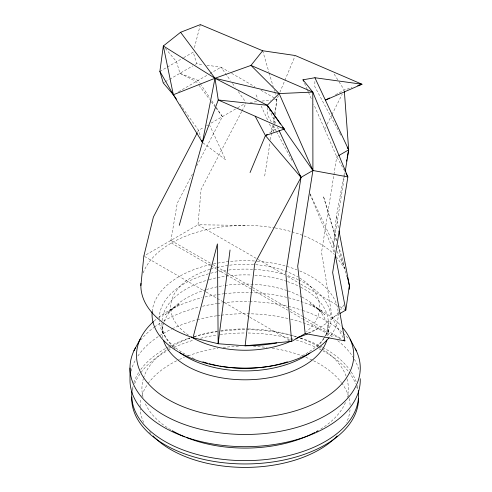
<?xml version="1.0" encoding="UTF-8"?>
<svg xmlns="http://www.w3.org/2000/svg" width="492" height="492" viewBox="0 0 492 492"><rect width="100%" height="100%" fill="white"/><g stroke="black" fill="none" stroke-linecap="round" stroke-linejoin="round"><path stroke-width="0.37" stroke-dasharray="2.46 1.84" d="M267.217 107.502L267.162 114.224L271.486 122.287M314.88 81.469L314.837 86.697L339.314 132.385M328.084 331.916L328.312 322.9M334.751 252.218L333.453 245.453L336.307 216.708L344.505 172.385M273.263 132.243L274.868 117.742M275.206 114.691L276.891 99.427L278.374 95.885M333.453 245.453L345.052 172.612M264.684 176.025L270.003 142.655M270.483 139.623L271.572 132.797M271.695 132.04L273.023 123.695M273.146 122.939L274.474 114.593M274.597 113.837L276.891 99.427L276.461 97.951M210.594 265.655L171.407 243.03L170.927 240.416L177.243 203.227L192.409 174.125M194.414 47.663L200.367 24.6M279.856 92.342L284.591 81.014M284.893 80.307L294.96 56.229M324.456 129.605L325.821 126.875M327.186 124.15L331.626 115.282M331.971 114.599L342.223 94.138M197.501 132.385L198.565 130.355L203.86 127.293M196.646 166.001L222.396 116.592L215.588 106.444M241.646 111.629L201.074 189.469L198.012 224.776L143.842 256.049M242.002 110.952L245.526 104.187M325.476 335.329L328.096 331.516M173.289 307.967L165.306 314.689L179.955 303.669L168.325 310.926M269.727 132.803L277.728 127.662L278.7 129.734M159.888 71.389L182.993 58.05M183.633 57.681L193.258 52.127L196.622 63.689L203.276 64.655M163.252 82.951L164.537 82.213M165.177 81.844L169.033 79.618M169.672 79.249L192.772 65.91M195.342 64.427L196.622 63.689M178.565 91.727L207.28 75.153M209.893 73.64L221.006 67.226L228.995 71.826M206.505 125.767L207.833 125.005M211.142 123.092L236.966 108.185M237.624 107.803L245.57 103.215M338.084 155.964L336.756 156.733L321.54 252.334L332.272 317.924L343.81 338.883M332.272 317.924L338.717 314.203M335.513 94.735L344.271 90.048L352.075 87.49M307.98 333.059L318.853 328.158L340.778 338.847M188.424 338.441L189.881 337.998M249.973 102.416L257.451 101.586M261.935 101.088L270.914 100.091M274.653 99.673L276.891 99.427L275.563 98.658M245.133 225.404L198.012 224.776L257.667 259.216M206.972 65.19L221.006 67.226L230.305 80.344M300.378 337.998L301.836 338.441M165.294 48.321L176.573 61.758L179.937 73.32L198.128 80.436L199.832 82.976M179.937 73.32L196.216 81.537L198.516 84.612M231.652 73.357L254.936 86.776M260.926 90.227L274.899 98.277M258.325 259.598L284.837 274.905M287.488 276.43L300.083 283.706M300.741 284.087L339.185 306.282M339.849 306.664L345.814 310.108M170.927 240.416L212.095 264.179M212.759 264.567L227.365 272.998M228.03 273.38L251.935 287.18M252.599 287.568L289.118 308.65M289.782 309.031L303.724 317.082M304.388 317.469L341.571 338.933M211.259 266.037L216.572 269.106M217.236 269.493L225.871 274.474M226.535 274.856L287.635 310.138M290.292 311.67L302.248 318.57M302.912 318.957L318.853 328.158M144.507 256.437L205.478 291.639M206.142 292.02L224.038 302.352M224.703 302.734L249.223 316.891M249.887 317.279L291.639 341.38M321.934 310.926L310.304 303.669L324.954 314.689L316.971 307.967M203.03 142.877L225.588 159.765L209.653 125.165M198.977 85.227L209.537 99.372M211.375 101.832L215.508 107.367M215.97 107.982L222.396 116.592M336.288 256.707L345.839 270.016M232.513 83.468L235.17 87.213M238.269 91.586L245.791 102.207M179.974 104.12L198.565 130.355L200.834 137.452M162.163 331.516L164.783 335.329M200.256 83.609L210.047 98.197M211.751 100.737L215.158 105.811M334.16 74.114L338.613 81.125M339.013 81.764L344.271 90.048M344.529 170.853L336.756 156.733L313.736 104.279M339.677 133.055L341.473 136.413M273.281 125.645L276.166 131.02M276.522 131.69L292.722 161.923M310.095 193.903L335.765 248.565M337.063 251.332L344.861 267.937M269.149 109.335L276.141 124.267M256.055 94.876L257.968 99.027M261.154 105.946L267.845 120.478M269.438 123.941L272.943 131.555M304.53 83.302L306.983 88.898M307.291 89.593L308.213 91.69M308.515 92.391L311.891 100.085M309.966 193.965L334.542 253.374M336.94 240.754L323.373 196.123L336.38 240.859M338.275 245.139L344.505 265.625M262.673 50.75L268.921 72.139M269.136 72.877L273.232 86.887M274.093 89.839L274.524 91.315M274.739 92.047L275.6 94.999M337.875 245.994L346.829 276.793M336.307 216.708L338.582 228.688M162.175 331.916L161.948 322.9A83.179 48.025 0 0 0 173.092 346.909M343.865 304.929A104.261 60.196 0 0 1 340.556 309.843M338.625 312.236A104.261 60.196 0 0 1 308.951 333.195M293.06 339.049A104.261 60.196 0 0 1 290.907 339.677M290.182 339.88A104.261 60.196 0 0 1 285.772 341.03M143.209 272.919A104.261 60.196 0 0 1 274.413 227.827M275.182 227.956A104.261 60.196 0 0 1 303.213 235.607M303.945 235.896A104.261 60.196 0 0 1 334.406 254.499M299.8 278.054A74.47 42.995 0 0 1 306.516 331.59M188.516 335.181A74.47 42.995 0 0 1 209.924 269.358M210.607 269.149A74.47 42.995 0 0 1 216.271 267.611M216.997 267.439A74.47 42.995 0 0 1 254.85 264.622M255.6 264.678A74.47 42.995 0 0 1 297.789 276.848M140.632 340.107A115.128 66.469 0 0 1 153.793 327.543M154.408 327.082A115.128 66.469 0 0 1 160.945 322.66M163.719 321.005A115.128 66.469 0 0 1 199.604 306.953M202.55 306.252A115.128 66.469 0 0 1 216.812 303.576M217.556 303.472A115.128 66.469 0 0 1 222.07 302.881M222.827 302.795A115.128 66.469 0 0 1 248.964 301.571M249.733 301.59A115.128 66.469 0 0 1 287.709 306.252M288.453 306.424A115.128 66.469 0 0 1 301.332 309.997M302.697 310.44A115.128 66.469 0 0 1 342.783 332.795M343.305 333.287A115.128 66.469 0 0 1 348.631 338.89M345.452 402.499A103.209 59.587 0 0 1 319.499 429.823M170.761 429.823A103.209 59.587 0 0 1 144.808 402.499M143.074 397.395A103.209 59.587 0 0 1 143.277 378.883M143.492 378.145A103.209 59.587 0 0 1 168.049 348.877M168.719 348.453A103.209 59.587 0 0 1 171.45 346.78M172.151 346.374A103.209 59.587 0 0 1 189.82 338.195M194.205 336.676A103.209 59.587 0 0 1 218.417 330.95M220.644 330.618A103.209 59.587 0 0 1 247.427 328.933M248.196 328.945A103.209 59.587 0 0 1 296.738 336.903M300.44 338.195A103.209 59.587 0 0 1 318.109 346.374M318.81 346.78A103.209 59.587 0 0 1 321.54 348.453M322.211 348.877A103.209 59.587 0 0 1 346.768 378.145M346.983 378.883A103.209 59.587 0 0 1 347.186 397.395M131.075 371.152A115.128 66.469 0 0 1 135.915 359.172M137.895 356.017A115.128 66.469 0 0 1 171.56 329.074M172.249 328.748A115.128 66.469 0 0 1 196.689 319.905M197.415 319.714A115.128 66.469 0 0 1 216.812 315.778M217.556 315.667A115.128 66.469 0 0 1 220.557 315.267M221.314 315.175A115.128 66.469 0 0 1 289.923 318.97M290.661 319.154A115.128 66.469 0 0 1 333.312 337.469M337.684 340.673A115.128 66.469 0 0 1 353.976 358.539M354.345 359.172A115.128 66.469 0 0 1 359.191 371.152M154.125 321.036A108.615 62.712 0 0 1 158.067 317.777M158.658 317.322A108.615 62.712 0 0 1 202.101 297.691M205.035 296.99A108.615 62.712 0 0 1 217.015 294.696M217.753 294.585A108.615 62.712 0 0 1 223.719 293.792M224.475 293.706A108.615 62.712 0 0 1 341.374 326.202M132.182 389.209A113.418 65.479 0 0 1 132.951 385.488M133.836 382.536A113.418 65.479 0 0 1 139.076 371.94M140.792 369.48A113.418 65.479 0 0 1 166.167 348.145M166.788 347.795A113.418 65.479 0 0 1 168.695 346.768M169.346 346.429A113.418 65.479 0 0 1 189.801 337.986M194.039 336.688A113.418 65.479 0 0 1 217.236 331.676M220.92 331.178A113.418 65.479 0 0 1 245.133 329.665M246.64 329.671A113.418 65.479 0 0 1 296.934 336.897M300.458 337.986A113.418 65.479 0 0 1 319.603 345.765M320.261 346.097A113.418 65.479 0 0 1 322.205 347.112M322.838 347.45A113.418 65.479 0 0 1 349.468 369.48M351.183 371.94A113.418 65.479 0 0 1 356.423 382.536M357.309 385.488A113.418 65.479 0 0 1 357.955 388.459M299.696 270.92A93.093 53.745 0 0 1 329.486 337.192M152.182 311.522A93.093 53.745 0 0 1 210.607 264.555M213.559 263.909A93.093 53.745 0 0 1 256.523 261.123M257.279 261.178A93.093 53.745 0 0 1 296.824 269.77M298.785 279.96A85.891 49.587 0 0 1 324.486 337.66M324.043 338.262A85.891 49.587 0 0 1 300.132 356.774M194.235 358.631A85.891 49.587 0 0 1 192.157 357.715M188.805 356.122A85.891 49.587 0 0 1 159.316 320.833M159.236 318.681A85.891 49.587 0 0 1 210.035 273.423M210.773 273.232A85.891 49.587 0 0 1 227.98 270.09M228.718 270.01A85.891 49.587 0 0 1 253.349 269.321M254.093 269.364A85.891 49.587 0 0 1 284.573 274.634M288.078 275.735A85.891 49.587 0 0 1 298.103 279.647M300.809 287.223A83.179 48.025 0 0 1 324.173 337.85M323.81 338.484A83.179 48.025 0 0 1 317.168 346.909M175.14 348.853A83.179 48.025 0 0 1 173.59 347.401M162.04 320.698A83.179 48.025 0 0 1 208.503 279.782M209.229 279.579A83.179 48.025 0 0 1 251.861 275.034M254.862 275.206A83.179 48.025 0 0 1 286.719 281.313M287.463 281.559A83.179 48.025 0 0 1 300.157 286.885M162.803 337.795A82.957 47.896 0 0 1 163.836 322.377M164.1 321.657A82.957 47.896 0 0 1 205.742 289.763M206.449 289.542A82.957 47.896 0 0 1 218.294 286.596M219.057 286.449A82.957 47.896 0 0 1 223.657 285.649M225.096 285.44A82.957 47.896 0 0 1 286.608 290.434M288.091 290.944A82.957 47.896 0 0 1 301.301 296.67M301.934 297.008A82.957 47.896 0 0 1 327.733 336.325M350.015 409.774A105.017 60.633 0 0 1 346.571 422.462M150.958 433.6A105.017 60.633 0 0 1 149.482 431.804M143.695 422.462A105.017 60.633 0 0 1 140.183 409.018M140.115 406.767A105.017 60.633 0 0 1 141.099 398.477M141.948 395.482A105.017 60.633 0 0 1 147.674 384.184M148.11 383.569A105.017 60.633 0 0 1 178.75 359.787M179.445 359.461A105.017 60.633 0 0 1 184.426 357.29M188.11 355.857A105.017 60.633 0 0 1 217.95 348.207M223.116 347.487A105.017 60.633 0 0 1 239.057 346.239M253.497 346.331A105.017 60.633 0 0 1 267.144 347.487M272.31 348.207A105.017 60.633 0 0 1 302.149 355.857M305.833 357.29A105.017 60.633 0 0 1 312.875 360.445M313.558 360.777A105.017 60.633 0 0 1 341.245 382.346M341.706 382.954A105.017 60.633 0 0 1 348.969 397.727M349.16 398.477A105.017 60.633 0 0 1 350.144 406.767M132.446 391.035A113.418 65.479 0 0 1 133.59 386.595M134.648 383.674A113.418 65.479 0 0 1 167.421 350.771M168.055 350.427A113.418 65.479 0 0 1 171.314 348.754M174.014 347.457A113.418 65.479 0 0 1 194.039 340.009M200.613 338.244A113.418 65.479 0 0 1 217.236 334.997M220.182 334.591A113.418 65.479 0 0 1 245.133 332.986M248.153 333.01A113.418 65.479 0 0 1 292.599 339M296.221 340.009A113.418 65.479 0 0 1 316.245 347.457M318.945 348.754A113.418 65.479 0 0 1 322.205 350.427M322.838 350.771A113.418 65.479 0 0 1 348.545 371.583M349.012 372.192A113.418 65.479 0 0 1 355.618 383.674M356.669 386.595A113.418 65.479 0 0 1 357.493 389.547"/><path stroke-width="0.74" d="M140.872 285.594L143.842 256.049L153.406 216.99L197.151 133.061M230.035 250.016L218.147 343.736L245.133 345.79A104.261 60.196 0 0 0 276.707 342.961M176.437 99.12L173.338 94.747L163.252 82.951L159.888 71.389L163.332 45.984L180.576 32.288L200.367 24.6L262.673 50.75L295.255 55.522L362.001 84.237L325.403 100.14L329.443 97.976M340.009 313.459L345.814 310.108L349.388 285.594L339.006 230.933M345.175 171.856L348.674 149.851L344.382 91.561M346.589 161.118L346.866 159.617M347.149 158.11L348.674 149.851L314.911 77.736L302.992 79.802L303.607 81.205M179.266 225.342L202.421 142.422L214.998 78.271L180.576 32.288M192.999 337.727L217.421 243.884L218.147 343.736L192.999 337.727A104.261 60.196 0 0 1 140.94 283.361M202.421 142.422L218.251 99.987L214.998 78.271L163.332 45.984L173.338 94.747L202.421 142.422L201.738 140.294M250.047 172.563L265.422 135.571L267.267 134.384M133.922 350.802L140.214 339.037M262.673 50.75L250.982 65.411L214.998 78.271L173.338 94.747L159.888 71.389M255.188 116.229L265.422 135.571L284.364 129.058L218.251 99.987L267.236 105.257L279.155 93.566L312.789 92.09L347.862 176.905L332.647 272.507L344.892 340.851L305.181 333.564L291.639 341.38L245.133 345.79L254.672 263.841L301.006 177.372L312.918 170.49L347.862 176.905L346.011 173.541M338.742 155.583L348.674 149.851L347.235 147.163M357.746 85.633L362.001 84.237L314.911 77.736M305.181 333.564L297.703 266.098L312.918 170.49L279.155 93.566L214.998 78.271L267.236 105.257L284.364 129.058M282.611 127.213L312.918 170.49L312.789 92.09L250.982 65.411L279.155 93.566M343.521 340.181L344.892 340.851L343.564 340.083M265.422 135.571L301.006 177.372L285.784 272.974L291.639 341.38M302.992 79.802L312.789 92.09M267.236 105.257L280.415 124.076M299.56 174.685L301.006 177.372L279.019 130.423M350.046 339.037L356.337 350.802M267.556 105.94L268.195 107.293M347.53 277.433L349.388 285.594A104.261 60.196 0 0 1 349.191 289.327M335.323 255.225L345.814 310.108M129.999 368.01L129.999 380.205A115.128 66.469 0 0 0 246.43 446.668A115.128 66.469 0 0 0 360.23 378.705M299.136 336.854A74.47 42.995 0 0 1 295.889 338.711M290.464 341.362A74.47 42.995 0 0 1 191.124 336.854M307.543 333.816A104.261 60.196 0 0 1 298.761 337.217M355.396 348.889A115.128 66.469 0 0 1 243.977 434.473A115.128 66.469 0 0 1 135.552 347.61M342.906 327.961A108.615 62.712 0 0 1 238.731 417.874A108.615 62.712 0 0 1 153.596 321.51M318.109 430.641A103.209 59.587 0 0 1 316.251 431.687M314.985 432.37A103.209 59.587 0 0 1 186.191 437.425M184.758 436.841A103.209 59.587 0 0 1 172.151 430.641M358.287 390.697A113.418 65.479 0 0 1 245.779 460.629A113.418 65.479 0 0 1 131.893 391.441M328.988 337.795A93.093 53.745 0 0 1 221.923 366.515A93.093 53.745 0 0 1 152.182 311.522M326.897 339.997A82.957 47.896 0 0 1 245.772 379.806A82.957 47.896 0 0 1 163.59 340.728M309.892 353.041A83.179 48.025 0 0 1 179.752 352.592M287.383 361.854A85.891 49.587 0 0 1 219.832 366.073M218.307 365.79A85.891 49.587 0 0 1 209.303 363.754M207.839 363.354A85.891 49.587 0 0 1 202.876 361.854M358.545 398.471A113.418 65.479 0 0 1 243.847 463.944A113.418 65.479 0 0 1 131.739 396.989M337.192 435.943A105.017 60.633 0 0 1 245.133 467.4A105.017 60.633 0 0 1 153.067 435.943"/></g></svg>
